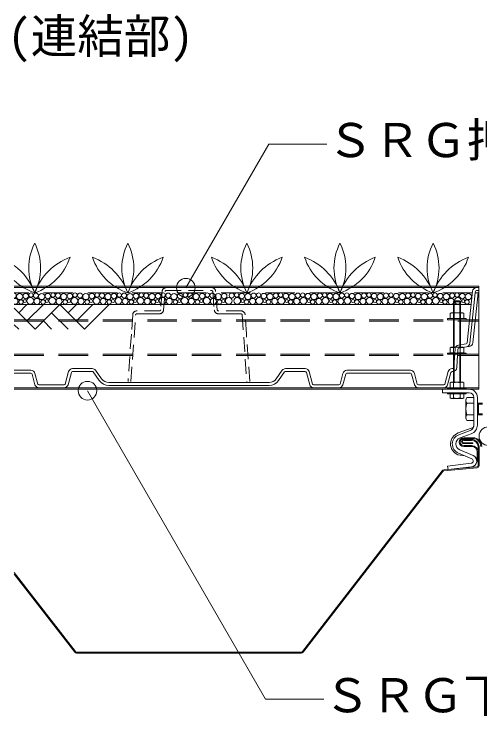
# Model space of a CAD drawing. Units: millimetres, scale not verified. Extents: x -3947 to 3947, y -2774 to 2774.
# Drawn here: x 2439 to 2839, y -275 to 327 of the extents above; entities that cross this region are included whole.
import ezdxf
from ezdxf.enums import TextEntityAlignment as Align

# ---------------------------------------------------------------- set-up
doc = ezdxf.new("R2010")
doc.units = ezdxf.units.MM
doc.header["$LTSCALE"] = 2
doc.linetypes.add('USER1', pattern=[19.05, 12.7, -6.35])
doc.linetypes.add('USER2', pattern=[9.525, 6.35, -3.175])
for name, color, linetype, lineweight in [('0-3_MOJI', 7, 'Continuous', 18), ('0-5_ecom', 7, 'Continuous', 20), ('0-6_KANAMONO', 4, 'Continuous', 18), ('0-7_KANAMONO_SCREW', 4, 'Continuous', 18), ('0-8_GREEN', 7, 'Continuous', 20), ('0-9_buhin', 2, 'Continuous', 18)]:
    doc.layers.add(name, color=color, linetype=linetype, lineweight=lineweight)
doc.styles.add('ＭＳ ゴシック', font='')
doc.styles.get('ＭＳ ゴシック').set_extended_font_data('MS Gothic')

msp = doc.modelspace()

# ---------------------------------------------------------------- linework, layer by layer
at = {"layer": '0-3_MOJI'}
for p, q in [((2657.616, 215.704), (2586.401, 92.355)), ((2657.616, 215.704), (2707.616, 215.704)), ((2654.9, -260.963), (2501.95, 3.955)), ((2654.9, -260.963), (2704.9, -260.963))]:
    msp.add_line(p, q, dxfattribs=at)
for centre in [(2586.401, 92.355), (2501.95, 3.955), (2846.318, -35.093)]:
    msp.add_circle(centre, 8, dxfattribs=at)
at = {"layer": '0-5_ecom', "linetype": 'USER2'}
for p, q in [((2608.493, 92.463), (2569.574, 92.463)), ((2566.087, 89.264), (2564.716, 73.377)), ((2567.207, 73.162), (2568.578, 89.049)), ((2569.574, 89.963), (2608.493, 89.963)), ((2609.49, 89.049), (2610.861, 73.162)), ((2613.351, 73.377), (2611.98, 89.264)), ((2563.72, 72.463), (2544.267, 72.463)), ((2633.801, 72.463), (2614.348, 72.463)), ((2539.261, 11.719), (2543.269, 69.033)), ((2634.798, 69.033), (2638.806, 11.719))]:
    msp.add_line(p, q, dxfattribs=at)
at = {"layer": '0-5_ecom', "color": 3, "linetype": 'USER1', "lineweight": 18}
msp.add_line((2832.529, 87.963), (2439.034, 87.963), dxfattribs=at)
at = {"layer": '0-5_ecom'}
for p, q in [((2827.974, 44.992), (2832.674, 89.332)), ((2831.469, 77.963), (2439.034, 77.963)), ((2439.034, 74.701), (2456.985, 56.75)), ((2449.914, 77.963), (2442.843, 70.892)), ((2464.056, 77.963), (2449.914, 63.821)), ((2478.199, 77.963), (2456.985, 56.75)), ((2478.199, 77.963), (2499.412, 56.75)), ((2492.341, 77.963), (2485.27, 70.892)), ((2506.483, 77.963), (2492.341, 63.821)), ((2520.625, 77.963), (2499.412, 56.75)), ((2471.128, 70.892), (2485.27, 56.75)), ((2439.034, 60.559), (2442.843, 56.75)), ((2464.057, 63.821), (2471.128, 56.75)), ((2820.54, 43.068), (2827.135, 44.109)), ((2816.686, 23.906), (2817.592, 39.809)), ((2820.088, 39.667), (2819.182, 23.764)), ((2827.525, 41.64), (2820.93, 40.598)), ((2827.525, 41.64), (2830.082, 42.044)), ((2439.034, 21.463), (2453.368, 21.463)), ((2453.368, 18.963), (2439.034, 18.963)), ((2456.79, 9.057), (2454.334, 18.222)), ((2456.749, 18.869), (2459.205, 9.704)), ((2482.863, 9.704), (2485.72, 20.369)), ((2488.135, 19.722), (2485.278, 9.057)), ((2489.101, 22.963), (2506.017, 22.963)), ((2506.017, 20.463), (2489.101, 20.463)), ((2512.045, 12.683), (2506.833, 20.041)), ((2508.873, 21.486), (2514.085, 14.128)), ((2663.983, 14.128), (2669.195, 21.486)), ((2671.235, 20.041), (2666.023, 12.683)), ((2672.051, 22.963), (2688.966, 22.963)), ((2688.966, 20.463), (2672.051, 20.463)), ((2692.79, 9.057), (2689.932, 19.722)), ((2692.347, 20.369), (2695.205, 9.704)), ((2718.863, 9.704), (2721.318, 18.869)), ((2723.733, 18.222), (2721.278, 9.057)), ((2724.699, 21.463), (2779.368, 21.463)), ((2779.368, 18.963), (2724.699, 18.963)), ((2782.79, 9.057), (2780.334, 18.222)), ((2782.749, 18.869), (2785.205, 9.704)), ((2808.863, 9.704), (2811.72, 20.369)), ((2814.135, 19.722), (2811.278, 9.057)), ((2815.101, 22.963), (2815.688, 22.963)), ((2815.688, 20.463), (2815.101, 20.463)), ((2460.171, 8.963), (2481.897, 8.963)), ((2481.897, 6.463), (2460.171, 6.463)), ((2520.205, 10.963), (2657.863, 10.963)), ((2657.863, 8.463), (2520.205, 8.463)), ((2696.171, 8.963), (2717.897, 8.963)), ((2717.897, 6.463), (2696.171, 6.463)), ((2786.171, 8.963), (2807.897, 8.963)), ((2807.897, 6.463), (2786.171, 6.463))]:
    msp.add_line(p, q, dxfattribs=at)
for points in [[(2836.154, 92.463), (2838.034, 92.463), (2838.034, 89.963), (2836.154, 89.963)], [(2835.16, 89.068), (2835.043, 87.963), (2830.46, 44.728)], [(2833.017, 45.132), (2837.557, 87.963), (2835.043, 87.963)]]:
    msp.add_lwpolyline(points, dxfattribs=at)
at = {"layer": '0-5_ecom', "linetype": 'USER2'}
for points in [[(2540.775, 69.207), (2539.604, 52.463), (2536.767, 11.893)], [(2544.267, 69.963), (2555.286, 69.963), (2563.72, 69.963)], [(2614.348, 69.963), (2622.781, 69.963), (2633.801, 69.963)], [(2641.3, 11.893), (2638.463, 52.463), (2637.292, 69.207)]]:
    msp.add_lwpolyline(points, dxfattribs=at)
at = {"layer": '0-5_ecom'}
for centre, radius in [((2443.665, 84.82), 2.658), ((2448.888, 85.231), 2.322), ((2453.393, 86.071), 1.865), ((2457.612, 85.632), 2.127), ((2462.608, 84.82), 2.658), ((2467.831, 85.231), 2.322), ((2472.336, 86.071), 1.865), ((2476.555, 85.632), 2.127), ((2481.551, 84.82), 2.658), ((2486.774, 85.231), 2.322), ((2491.278, 86.071), 1.865), ((2495.498, 85.632), 2.127), ((2500.493, 84.82), 2.658), ((2505.716, 85.231), 2.322), ((2510.221, 86.071), 1.865), ((2514.44, 85.632), 2.127), ((2519.436, 84.82), 2.658), ((2524.659, 85.231), 2.322), ((2529.164, 86.071), 1.865), ((2533.383, 85.632), 2.127), ((2538.379, 84.82), 2.658), ((2543.602, 85.231), 2.322), ((2548.107, 86.071), 1.865), ((2552.326, 85.632), 2.127), ((2557.322, 84.82), 2.658), ((2562.545, 85.231), 2.322), ((2567.049, 86.071), 1.865), ((2571.269, 85.632), 2.127), ((2576.264, 84.82), 2.658), ((2581.487, 85.231), 2.322), ((2585.992, 86.071), 1.865), ((2590.211, 85.632), 2.127), ((2595.207, 84.82), 2.658), ((2600.43, 85.231), 2.322), ((2604.935, 86.071), 1.865), ((2609.154, 85.632), 2.127), ((2614.15, 84.82), 2.658), ((2619.373, 85.231), 2.322), ((2625.742, 85.632), 2.127), ((2629.961, 86.071), 1.865), ((2634.466, 85.231), 2.322), ((2639.689, 84.82), 2.658), ((2644.684, 85.632), 2.127), ((2648.904, 86.071), 1.865), ((2653.408, 85.231), 2.322), ((2658.631, 84.82), 2.658), ((2663.627, 85.632), 2.127), ((2667.846, 86.071), 1.865), ((2672.351, 85.231), 2.322), ((2677.574, 84.82), 2.658), ((2682.57, 85.632), 2.127), ((2686.789, 86.071), 1.865), ((2691.294, 85.231), 2.322), ((2696.517, 84.82), 2.658), ((2701.513, 85.632), 2.127), ((2705.732, 86.071), 1.865), ((2710.237, 85.231), 2.322), ((2715.46, 84.82), 2.658), ((2720.455, 85.632), 2.127), ((2724.675, 86.071), 1.865), ((2729.179, 85.231), 2.322), ((2734.402, 84.82), 2.658), ((2739.398, 85.632), 2.127), ((2743.617, 86.071), 1.865), ((2748.122, 85.231), 2.322), ((2753.345, 84.82), 2.658), ((2758.341, 85.632), 2.127), ((2762.56, 86.071), 1.865), ((2767.065, 85.231), 2.322), ((2772.288, 84.82), 2.658), ((2777.284, 85.632), 2.127), ((2781.503, 86.071), 1.865), ((2786.008, 85.231), 2.322), ((2791.231, 84.82), 2.658), ((2796.226, 85.632), 2.127), ((2800.446, 86.071), 1.865), ((2804.95, 85.231), 2.322), ((2810.173, 84.82), 2.658), ((2815.169, 85.632), 2.127), ((2819.388, 86.071), 1.865), ((2823.893, 85.231), 2.322), ((2829.116, 84.82), 2.658), ((2444.837, 80.088), 1.925), ((2448.128, 81.031), 1.311), ((2452.792, 81.049), 2.903), ((2458.528, 80.689), 2.579), ((2463.78, 80.088), 1.925), ((2467.071, 81.031), 1.311), ((2471.734, 81.049), 2.903), ((2477.47, 80.689), 2.579), ((2482.723, 80.088), 1.925), ((2486.014, 81.031), 1.311), ((2490.677, 81.049), 2.903), ((2496.413, 80.689), 2.579), ((2501.666, 80.088), 1.925), ((2504.956, 81.031), 1.311), ((2509.62, 81.049), 2.903), ((2515.356, 80.689), 2.579), ((2520.608, 80.088), 1.925), ((2523.899, 81.031), 1.311), ((2528.563, 81.049), 2.903), ((2534.299, 80.689), 2.579), ((2539.551, 80.088), 1.925), ((2542.842, 81.031), 1.311), ((2547.505, 81.049), 2.903), ((2553.241, 80.689), 2.579), ((2558.494, 80.088), 1.925), ((2561.785, 81.031), 1.311), ((2566.448, 81.049), 2.903), ((2572.184, 80.689), 2.579), ((2577.437, 80.088), 1.925), ((2580.727, 81.031), 1.311), ((2585.391, 81.049), 2.903), ((2591.127, 80.689), 2.579), ((2596.379, 80.088), 1.925), ((2599.67, 81.031), 1.311), ((2604.334, 81.049), 2.903), ((2610.07, 80.689), 2.579), ((2615.322, 80.088), 1.925), ((2618.613, 81.031), 1.311), ((2623.277, 81.049), 2.903), ((2630.562, 81.049), 2.903), ((2635.226, 81.031), 1.311), ((2638.516, 80.088), 1.925), ((2643.769, 80.689), 2.579), ((2649.505, 81.049), 2.903), ((2654.168, 81.031), 1.311), ((2657.459, 80.088), 1.925), ((2662.712, 80.689), 2.579), ((2668.447, 81.049), 2.903), ((2673.111, 81.031), 1.311), ((2676.402, 80.088), 1.925), ((2681.654, 80.689), 2.579), ((2687.39, 81.049), 2.903), ((2692.054, 81.031), 1.311), ((2695.345, 80.088), 1.925), ((2700.597, 80.689), 2.579), ((2706.333, 81.049), 2.903), ((2710.997, 81.031), 1.311), ((2714.287, 80.088), 1.925), ((2719.54, 80.689), 2.579), ((2725.276, 81.049), 2.903), ((2729.939, 81.031), 1.311), ((2733.23, 80.088), 1.925), ((2738.483, 80.689), 2.579), ((2744.218, 81.049), 2.903), ((2748.882, 81.031), 1.311), ((2752.173, 80.088), 1.925), ((2757.425, 80.689), 2.579), ((2763.161, 81.049), 2.903), ((2767.825, 81.031), 1.311), ((2771.116, 80.088), 1.925), ((2776.368, 80.689), 2.579), ((2782.104, 81.049), 2.903), ((2786.768, 81.031), 1.311), ((2790.058, 80.088), 1.925), ((2795.311, 80.689), 2.579), ((2801.047, 81.049), 2.903), ((2805.71, 81.031), 1.311), ((2809.001, 80.088), 1.925), ((2814.254, 80.689), 2.579), ((2819.989, 81.049), 2.903), ((2824.653, 81.031), 1.311), ((2827.944, 80.088), 1.925)]:
    msp.add_circle(centre, radius, dxfattribs=at)
at = {"layer": '0-5_ecom', "linetype": 'USER2'}
for centre, radius, start, end in [((2569.574, 88.963), 3.5, 90, 175.06815), ((2608.493, 88.963), 3.5, 4.93185, 90), ((2569.574, 88.963), 1, 90, 175.06819), ((2608.493, 88.963), 1, 4.93181, 90), ((2544.267, 68.963), 3.5, 90, 175.99999), ((2563.72, 73.463), 1, 270, 355.06815), ((2563.72, 73.463), 3.5, 270, 355.06819), ((2614.348, 73.463), 3.5, 184.93181, 270), ((2614.348, 73.463), 1, 184.93185, 270), ((2633.801, 68.963), 3.5, 4.00001, 90), ((2544.267, 68.963), 1, 90, 176), ((2633.801, 68.963), 1, 4, 90)]:
    msp.add_arc(centre, radius, start, end, dxfattribs=at)
at = {"layer": '0-5_ecom'}
for centre, radius, start, end in [((2836.154, 88.963), 3.5, 90, 173.94924), ((2438.669, 85.632), 2.127, 279.86766, 80.13234), ((2836.154, 88.963), 1, 90, 173.94942), ((2439.585, 80.689), 2.579, 257.66081, 102.33919), ((2821.086, 39.61), 3.5, 98.97689, 176.74065), ((2826.979, 45.097), 1, 278.97689, 353.94924), ((2826.979, 45.097), 3.5, 278.97687, 353.94924), ((2829.536, 45.501), 3.5, 278.97687, 353.94924), ((2821.086, 39.61), 1, 98.97687, 176.74065), ((2453.368, 17.963), 3.5, 15.00004, 90), ((2453.368, 17.963), 1, 14.99997, 90), ((2453.368, 17.963), 1, 14.99997, 15.10632), ((2489.101, 19.463), 3.5, 90, 164.99996), ((2489.101, 19.463), 1, 90, 165.00003), ((2506.017, 19.463), 3.5, 35.31126, 90), ((2506.017, 19.463), 1, 35.31121, 90), ((2672.051, 19.463), 3.5, 90, 144.68874), ((2672.051, 19.463), 1, 90, 144.68879), ((2688.966, 19.463), 3.5, 15.00004, 90), ((2688.966, 19.463), 1, 14.99997, 90), ((2724.699, 17.963), 3.5, 90, 164.99996), ((2724.699, 17.963), 1, 90, 165.00003), ((2724.699, 17.963), 1, 164.89368, 165.00003), ((2779.368, 17.963), 3.5, 15.00004, 90), ((2779.368, 17.963), 1, 14.99997, 90), ((2815.101, 19.463), 3.5, 90, 164.99996), ((2815.101, 19.463), 1, 90, 165.00003), ((2815.688, 23.963), 1, 270, 356.74065), ((2815.688, 23.963), 3.5, 270, 356.74065), ((2520.205, 18.463), 10, 215.31121, 270), ((2520.205, 18.463), 7.5, 215.31126, 270), ((2657.863, 18.463), 7.5, 270, 324.68874), ((2657.863, 18.463), 10, 270, 324.68879), ((2460.171, 9.963), 3.5, 194.99997, 270), ((2460.171, 9.963), 1, 195.00004, 270), ((2481.897, 9.963), 1, 270, 344.99996), ((2481.897, 9.963), 3.5, 270, 345.00003), ((2696.171, 9.963), 3.5, 194.99997, 270), ((2696.171, 9.963), 1, 195.00004, 270), ((2717.897, 9.963), 1, 270, 344.99996), ((2717.897, 9.963), 3.5, 270, 345.00003), ((2786.171, 9.963), 3.5, 194.99997, 270), ((2786.171, 9.963), 1, 195.00004, 270), ((2807.897, 9.963), 1, 270, 344.99996), ((2807.897, 9.963), 3.5, 270, 345.00003)]:
    msp.add_arc(centre, radius, start, end, dxfattribs=at)
at = {"layer": '0-6_KANAMONO'}
for p, q in [((2439.034, 93.663), (2838.034, 93.663)), ((2439.034, 92.463), (2838.034, 92.463)), ((2838.034, 5.263), (2838.034, 93.663)), ((2439.034, 6.463), (2838.034, 6.463)), ((2439.034, 5.263), (2838.034, 5.263)), ((2806.778, 2.263), (2829.778, 2.263)), ((2833.778, -1.737), (2833.778, -25.636)), ((2836.778, -25.636), (2836.778, -1.737)), ((2832.462, -27.95), (2820.357, -32.355)), ((2830.488, -30.334), (2820.87, -33.834)), ((2821.896, -36.654), (2831.514, -33.153)), ((2833.214, -51.753), (2821.647, -46.892)), ((2819.904, -50.972), (2826.269, -52.019)), ((2820.485, -49.658), (2832.052, -54.518))]:
    msp.add_line(p, q, dxfattribs=at)
at = {"layer": '0-6_KANAMONO', "linetype": 'USER1'}
for p, q in [((2439.034, 64.863), (2838.034, 64.863)), ((2439.034, 63.663), (2838.034, 63.663)), ((2439.034, 35.263), (2838.034, 35.263)), ((2439.034, 34.063), (2838.034, 34.063))]:
    msp.add_line(p, q, dxfattribs=at)
at = {"layer": '0-6_KANAMONO'}
for points in [[(2811.278, 64.863), (2827.278, 64.863), (2827.278, 65.863), (2811.278, 65.863)], [(2811.278, 35.263), (2827.278, 35.263), (2827.278, 36.263), (2811.278, 36.263)], [(2811.278, 5.263), (2827.278, 5.263), (2827.278, 6.263), (2811.278, 6.263)], [(2811.278, 1.263), (2827.278, 1.263), (2827.278, 2.263), (2811.278, 2.263)]]:
    msp.add_lwpolyline(points, close=True, dxfattribs=at)
for points in [[(2829.778, 5.263), (2806.778, 5.263), (2806.778, 2.263)], [(2831.516, -58.348), (2811.278, -60.78), (2811.813, -63.737), (2831.874, -61.326)]]:
    msp.add_lwpolyline(points, dxfattribs=at)
for centre, radius, start, end in [((2829.778, -1.737), 7, 0, 90), ((2829.778, -1.737), 4, 0, 90), ((2828.778, -25.636), 5, 290, 0), ((2828.778, -25.636), 8, 290, 0), ((2831.778, -26.07), 2, 290, 360), ((2823.778, -41.752), 10, 110, 247.20978), ((2823.778, -41.822), 8.5, 110, 247.20978), ((2823.778, -41.822), 5.5, 110, 247.20978), ((2831.278, -56.362), 5, 276.85228, 67.20978), ((2831.278, -56.362), 2, 276.85228, 67.20978)]:
    msp.add_arc(centre, radius, start, end, dxfattribs=at)
at = {"layer": '0-7_KANAMONO_SCREW'}
for p, q in [((2816.278, 80.263), (2817.278, 81.263)), ((2816.278, 41.263), (2816.278, 80.263)), ((2822.278, 80.263), (2816.278, 80.263)), ((2816.878, 41.263), (2816.878, 80.863)), ((2821.278, 81.263), (2817.278, 81.263)), ((2822.278, 80.263), (2821.278, 81.263)), ((2821.678, 41.263), (2821.678, 80.863)), ((2822.278, 41.263), (2822.278, 80.263)), ((2816.391, 70.358), (2816.391, 66.367)), ((2822.164, 70.358), (2822.164, 66.367)), ((2816.391, 40.758), (2816.391, 36.767)), ((2822.164, 40.758), (2822.164, 36.767)), ((2816.278, 11.263), (2816.278, 35.263)), ((2816.878, 11.263), (2816.878, 35.263)), ((2821.678, 11.263), (2821.678, 35.263)), ((2822.278, 11.263), (2822.278, 35.263)), ((2816.391, 10.758), (2816.391, 6.767)), ((2822.164, 10.758), (2822.164, 6.767)), ((2813.504, 1.263), (2813.504, -2.233)), ((2825.051, 1.263), (2813.504, 1.263)), ((2816.391, 1.263), (2816.391, -2.233)), ((2822.164, 1.263), (2822.164, -2.233)), ((2825.051, 1.263), (2825.051, -2.233)), ((2814.378, -2.737), (2813.504, -2.233)), ((2824.178, -2.737), (2814.378, -2.737)), ((2824.178, -2.737), (2825.051, -2.233)), ((2826.778, -3.487), (2827.681, -1.922)), ((2826.778, -3.487), (2827.681, -1.922)), ((2826.778, -3.487), (2826.778, -19.987)), ((2827.681, -1.922), (2833.778, -1.922)), ((2833.778, -1.922), (2833.778, -21.552)), ((2827.681, -6.83), (2833.778, -6.83)), ((2836.778, -6.737), (2841.29, -6.737)), ((2836.778, -7.06), (2837.778, -7.637)), ((2837.778, -6.737), (2837.778, -16.737)), ((2837.778, -7.637), (2841.29, -7.637)), ((2827.681, -16.645), (2833.778, -16.645)), ((2836.778, -16.415), (2837.778, -15.837)), ((2836.778, -16.737), (2841.29, -16.737)), ((2837.778, -15.837), (2841.29, -15.837)), ((2826.778, -19.987), (2827.681, -21.552)), ((2827.681, -21.552), (2833.778, -21.552))]:
    msp.add_line(p, q, dxfattribs=at)
for points in [[(2825.051, 70.358), (2824.178, 70.863), (2814.378, 70.863), (2813.504, 70.358), (2813.504, 66.367), (2814.378, 65.863), (2824.178, 65.863), (2825.051, 66.367)], [(2825.051, 40.758), (2824.178, 41.263), (2814.378, 41.263), (2813.504, 40.758), (2813.504, 36.767), (2814.378, 36.263), (2824.178, 36.263), (2825.051, 36.767)], [(2825.051, 10.758), (2824.178, 11.263), (2814.378, 11.263), (2813.504, 10.758), (2813.504, 6.767), (2814.378, 6.263), (2824.178, 6.263), (2825.051, 6.767)]]:
    msp.add_lwpolyline(points, close=True, dxfattribs=at)
for centre, radius, start, end in [((2814.947, 67.984), 2.779, 58.70286, 121.29714), ((2814.947, 68.741), 2.779, 238.70286, 301.29714), ((2819.278, 62.349), 8.514, 70.18081, 109.81919), ((2819.278, 74.377), 8.514, 250.18081, 289.81919), ((2823.608, 67.984), 2.779, 58.70286, 121.29714), ((2823.608, 68.741), 2.779, 238.70286, 301.29714), ((2814.947, 38.384), 2.779, 58.70286, 121.29714), ((2814.947, 39.141), 2.779, 238.70286, 301.29714), ((2819.278, 32.749), 8.514, 70.18081, 109.81919), ((2819.278, 44.777), 8.514, 250.18081, 289.81919), ((2823.608, 38.384), 2.779, 58.70286, 121.29714), ((2823.608, 39.141), 2.779, 238.70286, 301.29714), ((2814.947, 8.384), 2.779, 58.70286, 121.29714), ((2814.947, 9.141), 2.779, 238.70286, 301.29714), ((2819.278, 2.749), 8.514, 70.18081, 109.81919), ((2819.278, 14.777), 8.514, 250.18081, 289.81919), ((2823.608, 8.384), 2.779, 58.70286, 121.29714), ((2823.608, 9.141), 2.779, 238.70286, 301.29714), ((2814.947, -0.124), 2.556, 235.61585, 304.38415), ((2819.278, 6.874), 9.553, 252.4121, 287.5879), ((2823.608, -0.124), 2.556, 235.61586, 304.38415), ((2831.267, -4.376), 4.345, 145.61575, 214.38425), ((2843.163, -11.737), 16.241, 162.41205, 197.58795), ((2831.267, -19.098), 4.345, 145.61575, 214.38425)]:
    msp.add_arc(centre, radius, start, end, dxfattribs=at)
at = {"layer": '0-8_GREEN'}
for centre, radius, start, end in [((2498.772, 109.356), 47.326, 153.12829, 206.87401), ((2414.342, 109.356), 47.326, 333.12599, 26.87171), ((2578.772, 109.356), 47.326, 153.12829, 206.87401), ((2494.342, 109.356), 47.326, 333.12599, 26.87171), ((2680.975, 109.356), 47.326, 153.12829, 206.87401), ((2596.545, 109.356), 47.326, 333.12599, 26.87171), ((2760.975, 109.356), 47.326, 153.12829, 206.87401), ((2676.545, 109.356), 47.326, 333.12599, 26.87171), ((2840.975, 109.356), 47.326, 153.12829, 206.87401), ((2756.545, 109.356), 47.326, 333.12599, 26.87171), ((2505.252, 69.987), 51.907, 110.6415, 159.73837), ((2440.809, 134.003), 48.659, 288.88305, 341.49791), ((2487.862, 69.987), 51.907, 20.26163, 69.3585), ((2552.305, 134.003), 48.659, 198.50209, 251.11695), ((2585.252, 69.987), 51.907, 110.6415, 159.73837), ((2520.809, 134.003), 48.659, 288.88305, 341.49791), ((2590.065, 69.987), 51.907, 20.26163, 69.3585), ((2654.508, 134.003), 48.659, 198.50209, 251.11695), ((2687.455, 69.987), 51.907, 110.6415, 159.73837), ((2623.012, 134.003), 48.659, 288.88305, 341.49791), ((2670.065, 69.987), 51.907, 20.26163, 69.3585), ((2734.508, 134.003), 48.659, 198.50209, 251.11695), ((2767.455, 69.987), 51.907, 110.6415, 159.73837), ((2703.012, 134.003), 48.659, 288.88305, 341.49791), ((2750.065, 69.987), 51.907, 20.26163, 69.3585), ((2814.508, 134.003), 48.659, 198.50209, 251.11695), ((2847.455, 69.987), 51.907, 110.6415, 159.73837), ((2783.012, 134.003), 48.659, 288.88305, 341.49791), ((2407.862, 69.987), 51.907, 20.26163, 53.09202), ((2472.305, 134.003), 48.659, 226.86196, 251.11695)]:
    msp.add_arc(centre, radius, start, end, dxfattribs=at)
at = {"layer": '0-9_buhin'}
for p, q in [((2825.034, -36.376), (2833.034, -36.376)), ((2833.034, -37.176), (2825.034, -37.176)), ((2825.034, -37.876), (2831.834, -37.876)), ((2831.834, -38.676), (2825.034, -38.676)), ((2837.534, -60.281), (2837.534, -44.376)), ((2838.334, -44.376), (2838.334, -60.281)), ((2686.501, -220.11), (2806.501, -64.865)), ((2807.134, -65.354), (2687.134, -220.599)), ((2807.901, -64.096), (2836.443, -61.476)), ((2836.517, -62.273), (2807.974, -64.893)), ((2439.034, -152.148), (2491.566, -220.11)), ((2490.933, -220.599), (2439.034, -153.456)), ((2492.516, -220.576), (2685.552, -220.576)), ((2685.552, -221.376), (2492.516, -221.376))]:
    msp.add_line(p, q, dxfattribs=at)
for points in [[(2825.034, -40.676), (2833.034, -40.676), (2833.034, -41.476), (2825.034, -41.476)], [(2825.034, -43.176), (2826.07, -43.176), (2831.734, -43.176)], [(2831.734, -43.976), (2826.07, -43.976), (2825.034, -43.976)], [(2837.528, -49.233), (2837.193, -56.774), (2836.394, -56.738), (2836.729, -49.198)]]:
    msp.add_lwpolyline(points, dxfattribs=at)
for centre, radius, start, end in [((2825.034, -40.176), 3.8, 90, 270), ((2825.034, -40.176), 3, 90, 270), ((2825.034, -39.676), 1.8, 90, 270), ((2825.034, -39.676), 1, 90, 270), ((2831.834, -44.376), 6.5, 0, 90), ((2831.834, -44.376), 5.7, 360, 90), ((2833.034, -43.876), 7.5, 0, 90), ((2833.034, -43.876), 6.7, 360, 90), ((2831.734, -48.976), 5.8, 357.45645, 90), ((2831.734, -48.976), 5, 357.45645, 90), ((2808.084, -66.088), 2, 95.24524, 142.297), ((2808.084, -66.088), 1.2, 95.24524, 142.297), ((2836.334, -60.281), 1.2, 275.24524, 360), ((2836.334, -60.281), 2, 275.24524, 0), ((2492.516, -219.376), 2, 217.703, 270), ((2492.516, -219.376), 1.2, 217.703, 270), ((2685.552, -219.376), 1.2, 270, 322.297), ((2685.552, -219.376), 2, 270, 322.297)]:
    msp.add_arc(centre, radius, start, end, dxfattribs=at)

# ---------------------------------------------------------------- texts
at = {"layer": '0-3_MOJI', "style": 'ＭＳ ゴシック'}
for s, p in [('(連結部)', (2433.201, 284.972)), ('ＳＲＧ押えレール', (2707.616, 195.704)), ('ＳＲＧ下レール', (2704.9, -280.963))]:
    msp.add_text(s, height=29.33, dxfattribs=at).set_placement(p, align=Align.BOTTOM_LEFT)

doc.saveas('drawing.dxf')
